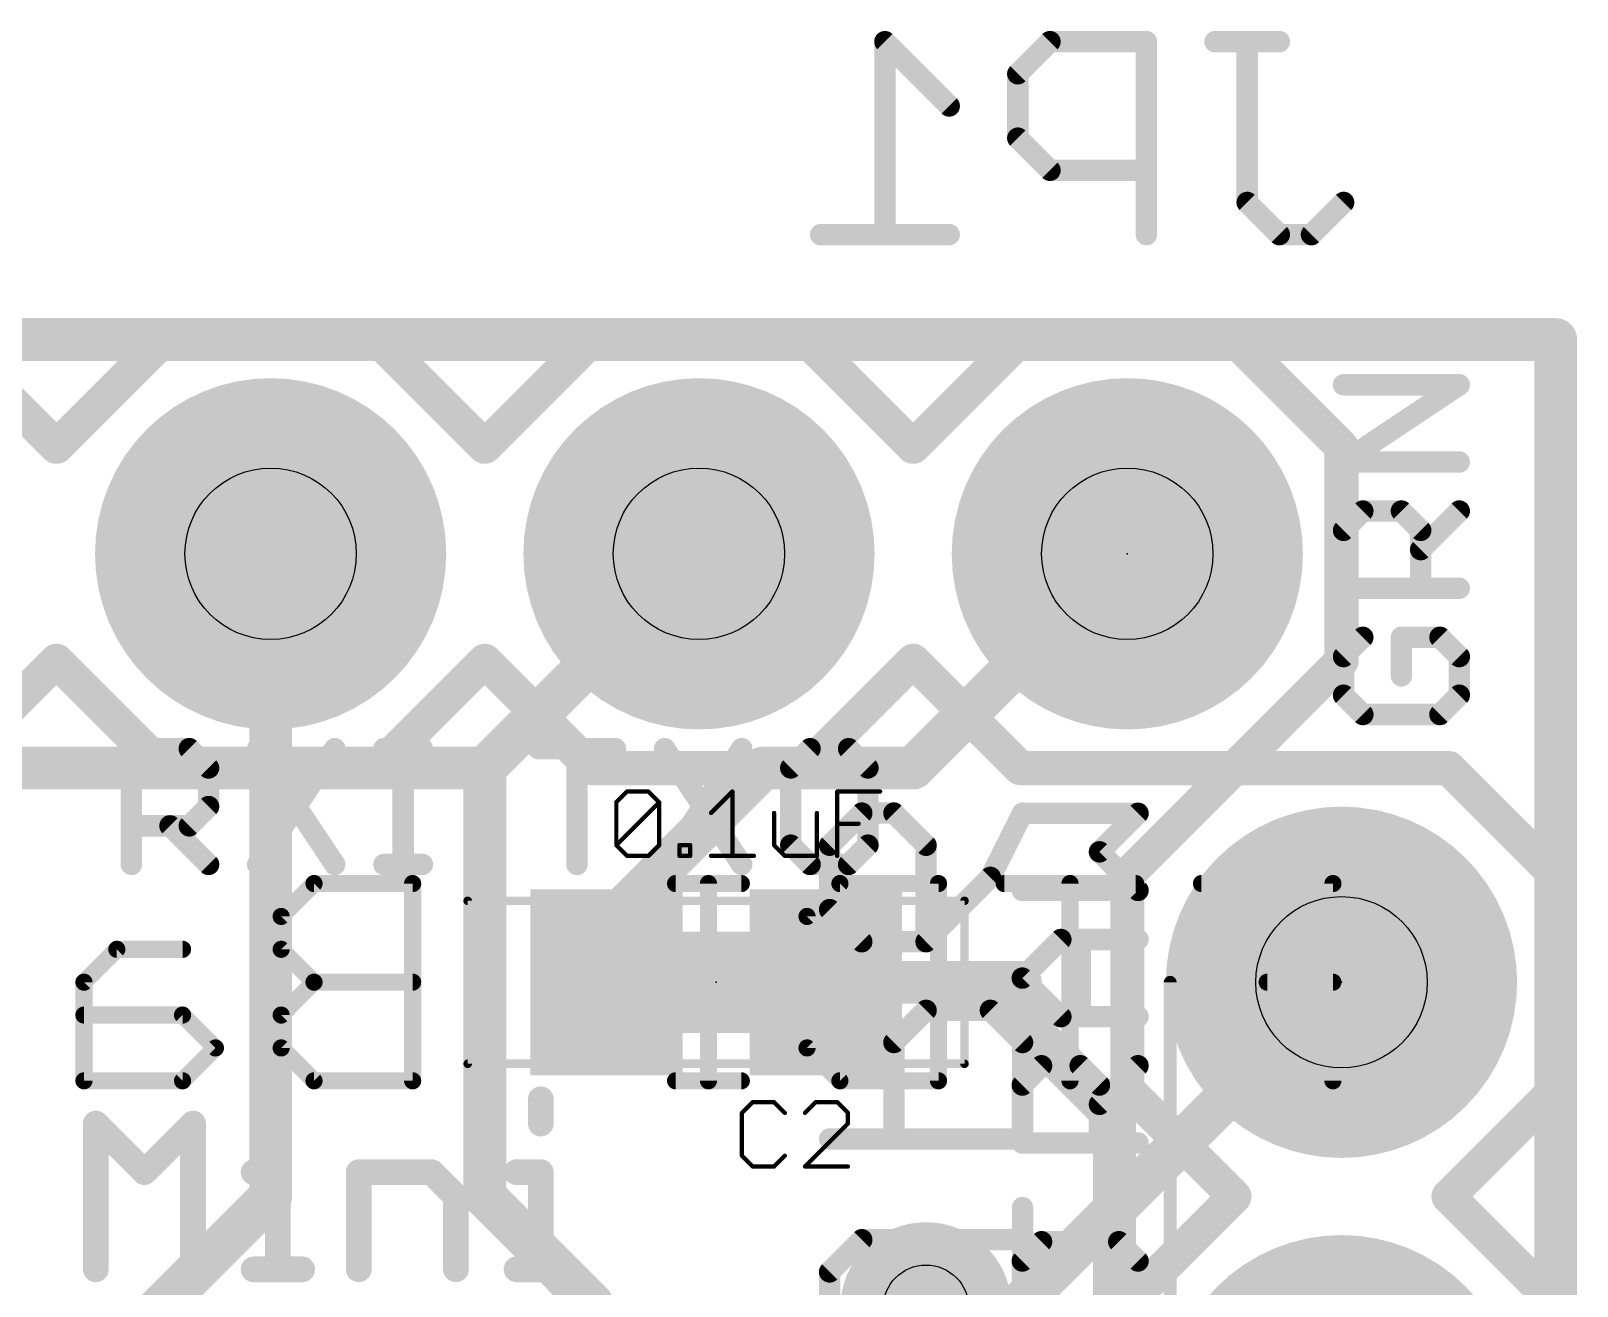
# Model space of a CAD drawing. Extents: x -32 to 75, y -15 to 35.
# Drawn here: x 8.74 to 17.91, y 27.41 to 34.85 of the extents above; entities that cross this region are included whole.
import ezdxf

# ---------------------------------------------------------------- set-up
doc = ezdxf.new("R2010")
doc.units = 0
for name, color, linetype in [('1', 12, 'CONTINUOUS'), ('16', 132, 'CONTINUOUS'), ('17', 110, 'CONTINUOUS'), ('18', 110, 'CONTINUOUS'), ('20', 53, 'CONTINUOUS'), ('21', 41, 'CONTINUOUS'), ('22', 40, 'CONTINUOUS'), ('23', 53, 'CONTINUOUS'), ('24', 53, 'CONTINUOUS'), ('25', 253, 'CONTINUOUS'), ('26', 253, 'CONTINUOUS'), ('27', 253, 'CONTINUOUS'), ('28', 253, 'CONTINUOUS'), ('29', 253, 'CONTINUOUS'), ('30', 253, 'CONTINUOUS'), ('31', 253, 'CONTINUOUS'), ('35', 253, 'CONTINUOUS'), ('39', 12, 'CONTINUOUS'), ('44', 253, 'CONTINUOUS'), ('51', 53, 'CONTINUOUS'), ('52', 253, 'CONTINUOUS')]:
    doc.layers.add(name, color=color, linetype=linetype)

# ---------------------------------------------------------------- blocks, each defined once
blk = doc.blocks.new('RECT')
blk.add_solid([(-0.5, -0.5), (0.5, -0.5), (-0.5, 0.5), (0.5, 0.5)])
blk = doc.blocks.new('ROUNDP')
at = {"const_width": 0.5}
blk.add_lwpolyline([(0, -0.25, 1), (0, 0.25, 1), (0, -0.25)], format="xyb", dxfattribs=at)
blk = doc.blocks.new('ROUNDV')
at = {"const_width": 0.5}
blk.add_lwpolyline([(0, -0.25, 1), (0, 0.25, 1), (0, -0.25)], format="xyb", dxfattribs=at)

msp = doc.modelspace()

# ---------------------------------------------------------------- linework, layer by layer
at = {"layer": '1', "const_width": 0.254}
for points in [[(0, 33.02), (17.78, 33.02)], [(17.78, 33.02), (17.78, 0)], [(11.43, 30.48), (12.7, 31.75)], [(13.97, 30.48), (15.24, 31.75)], [(11.43, 30.48), (2.54, 30.48)], [(11.43, 27.94), (11.43, 30.48)], [(12.1516, 29.5506), (13.081, 30.48)], [(13.081, 30.48), (13.97, 30.48)], [(12.1516, 29.21), (12.1516, 29.5506)], [(14.3764, 29.21), (13.4516, 29.21)], [(14.3764, 29.21), (14.605, 29.21)], [(15.1638, 28.4226), (14.3764, 29.21)], [(15.1638, 26.1874), (15.1638, 28.4226)], [(12.065, 27.305), (11.43, 27.94)], [(12.065, 24.6888), (12.065, 27.305)]]:
    msp.add_lwpolyline(points, dxfattribs=at)
at = {"layer": '1', "const_width": 0.127}
for points in [[(17.8435, 33.02, 1), (17.7165, 33.02)], [(17.78, 32.9565, 1), (17.78, 33.0835)], [(12.7449, 31.7051, 1), (12.6551, 31.7949)], [(15.2849, 31.7051, 1), (15.1951, 31.7949)], [(11.4935, 30.48, 1), (11.3665, 30.48)], [(11.3851, 30.5249, 1), (11.4749, 30.4351)], [(11.43, 30.4165, 1), (11.43, 30.5435)], [(13.081, 30.5435, 1), (13.081, 30.4165)], [(13.1259, 30.4351, 1), (13.0361, 30.5249)], [(13.9251, 30.5249, 1), (14.0149, 30.4351)], [(13.97, 30.4165, 1), (13.97, 30.5435)], [(12.2151, 29.5506, 1), (12.0881, 29.5506)], [(12.1067, 29.5955, 1), (12.1965, 29.5057)], [(12.0881, 29.21, 1), (12.2151, 29.21)], [(13.4516, 29.2735, 1), (13.4516, 29.1465)], [(14.3764, 29.2735, 1), (14.3764, 29.1465)], [(14.4213, 29.2549, 1), (14.3315, 29.1651)], [(14.3764, 29.1465, 1), (14.3764, 29.2735)], [(14.605, 29.1465, 1), (14.605, 29.2735)], [(15.2273, 28.4226, 1), (15.1003, 28.4226)], [(15.1189, 28.3777, 1), (15.2087, 28.4675)], [(11.4749, 27.9849, 1), (11.3851, 27.8951)], [(11.3665, 27.94, 1), (11.4935, 27.94)], [(12.1285, 27.305, 1), (12.0015, 27.305)], [(12.0201, 27.2601, 1), (12.1099, 27.3499)]]:
    msp.add_lwpolyline(points, format="xyb", dxfattribs=at)
at = {"layer": '16', "const_width": 0.254}
for points in [[(0, 33.02), (17.78, 33.02)], [(17.78, 33.02), (17.78, 0)], [(10.16, 27.94), (10.16, 31.75)], [(14.5796, 27.2796), (16.51, 29.21)], [(8.89, 26.67), (10.16, 27.94)]]:
    msp.add_lwpolyline(points, dxfattribs=at)
at = {"layer": '16', "const_width": 0.127}
for points in [[(17.8435, 33.02, 1), (17.7165, 33.02)], [(17.78, 32.9565, 1), (17.78, 33.0835)], [(10.2235, 31.75, 1), (10.0965, 31.75)], [(16.5549, 29.1651, 1), (16.4651, 29.2549)], [(10.2049, 27.8951, 1), (10.1151, 27.9849)], [(10.0965, 27.94, 1), (10.2235, 27.94)]]:
    msp.add_lwpolyline(points, format="xyb", dxfattribs=at)
at = {"layer": '20', "const_width": 0.2032}
for points in [[(17.78, 33.02), (0, 33.02)], [(17.78, 0), (17.78, 33.02)]]:
    msp.add_lwpolyline(points, dxfattribs=at)
at = {"layer": '20', "const_width": 0.1016}
for points in [[(17.8308, 33.02, 1), (17.7292, 33.02)], [(17.78, 32.9692, 1), (17.78, 33.0708)]]:
    msp.add_lwpolyline(points, format="xyb", dxfattribs=at)
at = {"layer": '21'}
for points, const_width in [([(16.5221, 32.7837, 1), (16.5221, 32.7202)], 0.0635), ([(17.2261, 32.7255, 1), (17.1909, 32.7783)], 0.0635), ([(17.2085, 32.7202, 1), (17.2085, 32.7837)], 0.0635), ([(16.5221, 32.3261, 1), (16.5221, 32.2626)], 0.0635), ([(16.5045, 32.3207, 1), (16.5397, 32.2679)], 0.0635), ([(17.2085, 32.2626, 1), (17.2085, 32.3261)], 0.0635), ([(16.6365, 32.0353, 1), (16.6365, 31.9718)], 0.0635), ([(16.659, 31.9811, 1), (16.6141, 32.026)], 0.0635), ([(16.8878, 32.026, 1), (16.8429, 31.9811)], 0.0635), ([(16.8653, 31.9718, 1), (16.8653, 32.0353)], 0.0635), ([(17.231, 31.9811, 1), (17.186, 32.026)], 0.0635), ([(16.5539, 31.8891, 1), (16.4904, 31.8891)], 0.0635), ([(16.4997, 31.9116, 1), (16.5446, 31.8667)], 0.0635), ([(17.0115, 31.8891, 1), (16.948, 31.8891)], 0.0635), ([(16.9573, 31.8667, 1), (17.0022, 31.9116)], 0.0635), ([(16.9573, 31.7972, 1), (17.0022, 31.7523)], 0.0635), ([(16.5221, 31.5777, 1), (16.5221, 31.5142)], 0.0635), ([(16.4904, 31.5459, 1), (16.5539, 31.5459)], 0.0635), ([(16.948, 31.5459, 1), (17.0115, 31.5459)], 0.0635), ([(17.2085, 31.5142, 1), (17.2085, 31.5777)], 0.0635), ([(16.659, 31.2326, 1), (16.6141, 31.2775)], 0.0635), ([(16.8653, 31.2868, 1), (16.8653, 31.2233)], 0.0635), ([(16.8971, 31.2551, 1), (16.8336, 31.2551)], 0.0635), ([(17.1166, 31.2775, 1), (17.0717, 31.2326)], 0.0635), ([(17.0941, 31.2233, 1), (17.0941, 31.2868)], 0.0635), ([(16.5539, 31.1407, 1), (16.4904, 31.1407)], 0.0635), ([(16.4997, 31.1631, 1), (16.5446, 31.1182)], 0.0635), ([(17.2402, 31.1407, 1), (17.1768, 31.1407)], 0.0635), ([(17.186, 31.1182, 1), (17.231, 31.1631)], 0.0635), ([(16.8336, 31.0263, 1), (16.8971, 31.0263)], 0.0635), ([(16.5446, 30.9343, 1), (16.4997, 30.8894)], 0.0635), ([(16.4904, 30.9119, 1), (16.5539, 30.9119)], 0.0635), ([(17.1768, 30.9119, 1), (17.2402, 30.9119)], 0.0635), ([(17.231, 30.8894, 1), (17.186, 30.9343)], 0.0635), ([(16.6365, 30.8293, 1), (16.6365, 30.7658)], 0.0635), ([(16.6141, 30.775, 1), (16.659, 30.82)], 0.0635), ([(17.0717, 30.82, 1), (17.1166, 30.775)], 0.0635), ([(17.0941, 30.7658, 1), (17.0941, 30.8293)], 0.0635), ([(9.3663, 30.5949, 1), (9.3027, 30.5949)], 0.0635), ([(9.3345, 30.6266, 1), (9.3345, 30.5631)], 0.0635), ([(9.7001, 30.6173, 1), (9.6552, 30.5724)], 0.0635), ([(9.6777, 30.5631, 1), (9.6777, 30.6266)], 0.0635), ([(10.1093, 30.6125, 1), (10.0565, 30.5773)], 0.0635), ([(10.5669, 30.5773, 1), (10.5141, 30.6125)], 0.0635), ([(10.8313, 30.6266, 1), (10.8313, 30.5631)], 0.0635), ([(10.9775, 30.5949, 1), (10.914, 30.5949)], 0.0635), ([(11.0601, 30.5631, 1), (11.0601, 30.6266)], 0.0635), ([(11.7475, 30.6266, 1), (11.7475, 30.5631)], 0.0635), ([(12.008, 30.5949, 1), (11.9445, 30.5949)], 0.0635), ([(12.2051, 30.5631, 1), (12.2051, 30.6266)], 0.0635), ([(12.5223, 30.6125, 1), (12.4695, 30.5773)], 0.0635), ([(12.9799, 30.5773, 1), (12.9271, 30.6125)], 0.0635), ([(13.3587, 30.6266, 1), (13.3587, 30.5631)], 0.0635), ([(13.3812, 30.5724, 1), (13.3363, 30.6173)], 0.0635), ([(13.61, 30.6173, 1), (13.5651, 30.5724)], 0.0635), ([(13.5875, 30.5631, 1), (13.5875, 30.6266)], 0.0635), ([(9.8238, 30.4805, 1), (9.7603, 30.4805)], 0.0635), ([(9.7696, 30.458, 1), (9.8145, 30.5029)], 0.0635), ([(13.2761, 30.4805, 1), (13.2126, 30.4805)], 0.0635), ([(13.2219, 30.5029, 1), (13.2668, 30.458)], 0.0635), ([(13.7337, 30.4805, 1), (13.6702, 30.4805)], 0.0635), ([(13.6795, 30.458, 1), (13.7244, 30.5029)], 0.0635), ([(9.7603, 30.2517, 1), (9.8238, 30.2517)], 0.0635), ([(9.8145, 30.2292, 1), (9.7696, 30.2741)], 0.0635), ([(14.6171, 30.2437, 1), (14.6171, 30.1802)], 0.0635), ([(15.326, 30.1895, 1), (15.281, 30.2344)], 0.0635), ([(15.3035, 30.1802, 1), (15.3035, 30.2437)], 0.0635), ([(9.3345, 30.169, 1), (9.3345, 30.1055)], 0.0635), ([(9.5857, 30.1597, 1), (9.5408, 30.1148)], 0.0635), ([(9.6552, 30.1597, 1), (9.7001, 30.1148)], 0.0635), ([(9.6777, 30.1055, 1), (9.6777, 30.169)], 0.0635), ([(13.2668, 30.0453, 1), (13.2219, 30.0004)], 0.0635), ([(13.7244, 30.0004, 1), (13.6795, 30.0453)], 0.0635), ([(13.2126, 30.0229, 1), (13.2761, 30.0229)], 0.0635), ([(13.6702, 30.0229, 1), (13.7337, 30.0229)], 0.0635), ([(15.0972, 30.0056, 1), (15.0523, 29.9607)], 0.0635), ([(15.0523, 30.0056, 1), (15.0972, 29.9607)], 0.0635), ([(9.3027, 29.9085, 1), (9.3663, 29.9085)], 0.0635), ([(9.7696, 29.886, 1), (9.8145, 29.931)], 0.0635), ([(10.0565, 29.9261, 1), (10.1093, 29.8909)], 0.0635), ([(10.5141, 29.8909, 1), (10.5669, 29.9261)], 0.0635), ([(10.8313, 29.9402, 1), (10.8313, 29.8768)], 0.0635), ([(10.914, 29.9085, 1), (10.9775, 29.9085)], 0.0635), ([(11.0601, 29.8768, 1), (11.0601, 29.9402)], 0.0635), ([(11.9445, 29.9085, 1), (12.008, 29.9085)], 0.0635), ([(12.4695, 29.9261, 1), (12.5223, 29.8909)], 0.0635), ([(12.9271, 29.8909, 1), (12.9799, 29.9261)], 0.0635), ([(13.3587, 29.9402, 1), (13.3587, 29.8768)], 0.0635), ([(13.3363, 29.886, 1), (13.3812, 29.931)], 0.0635), ([(13.5651, 29.931, 1), (13.61, 29.886)], 0.0635), ([(13.5875, 29.8768, 1), (13.5875, 29.9402)], 0.0635), ([(14.6171, 29.7861, 1), (14.6171, 29.7226)], 0.0635), ([(15.281, 29.7319, 1), (15.326, 29.7768)], 0.0635), ([(15.3035, 29.7226, 1), (15.3035, 29.7861)], 0.0635), ([(14.8459, 29.4953, 1), (14.8459, 29.4318)], 0.0635), ([(14.8684, 29.4411, 1), (14.8235, 29.486)], 0.0635), ([(14.9921, 29.4635, 1), (14.9286, 29.4635)], 0.0635), ([(15.3035, 29.4318, 1), (15.3035, 29.4953)], 0.0635), ([(12.9032, 29.2405, 1), (12.7, 29.2405)], 0.2032), ([(12.7, 29.1795, 1), (12.9032, 29.1795)], 0.2032), ([(14.6396, 29.2572, 1), (14.5947, 29.2123)], 0.0635), ([(14.5947, 29.2572, 1), (14.6396, 29.2123)], 0.0635), ([(14.8459, 29.0377, 1), (14.8459, 28.9742)], 0.0635), ([(15.3035, 28.9742, 1), (15.3035, 29.0377)], 0.0635), ([(14.8235, 28.9835, 1), (14.8684, 29.0284)], 0.0635), ([(14.9286, 29.0059, 1), (14.9921, 29.0059)], 0.0635), ([(14.7315, 28.7468, 1), (14.7315, 28.6833)], 0.0635), ([(14.754, 28.6926, 1), (14.7091, 28.7375)], 0.0635), ([(14.9828, 28.7375, 1), (14.9379, 28.6926)], 0.0635), ([(14.9603, 28.6833, 1), (14.9603, 28.7468)], 0.0635), ([(15.326, 28.6926, 1), (15.281, 28.7375)], 0.0635), ([(14.6489, 28.6007, 1), (14.5854, 28.6007)], 0.0635), ([(14.5947, 28.6231, 1), (14.6396, 28.5782)], 0.0635), ([(15.1065, 28.6007, 1), (15.043, 28.6007)], 0.0635), ([(15.0523, 28.5782, 1), (15.0972, 28.6231)], 0.0635), ([(10.241, 28.5166, 1), (10.1648, 28.5166)], 0.0762), ([(11.8002, 28.5166, 1), (11.724, 28.5166)], 0.0762), ([(15.0523, 28.5087, 1), (15.0972, 28.4638)], 0.0635), ([(9.1503, 28.3995, 1), (9.0964, 28.3456)], 0.0762), ([(9.1615, 28.3725, 1), (9.0853, 28.3725)], 0.0762), ([(9.7377, 28.3725, 1), (9.6615, 28.3725)], 0.0762), ([(9.7265, 28.3456, 1), (9.6726, 28.3995)], 0.0762), ([(10.1648, 28.3725, 1), (10.241, 28.3725)], 0.0762), ([(11.724, 28.3725, 1), (11.8002, 28.3725)], 0.0762), ([(14.6171, 28.2892, 1), (14.6171, 28.2258)], 0.0635), ([(14.5854, 28.2575, 1), (14.6489, 28.2575)], 0.0635), ([(15.043, 28.2575, 1), (15.1065, 28.2575)], 0.0635), ([(15.3035, 28.2258, 1), (15.3035, 28.2892)], 0.0635), ([(9.3845, 28.1114, 1), (9.4384, 28.0575)], 0.0762), ([(9.3845, 28.0575, 1), (9.4384, 28.1114)], 0.0762), ([(10.0589, 28.1225, 1), (10.0589, 28.0463)], 0.0762), ([(10.241, 28.0844, 1), (10.1648, 28.0844)], 0.0762), ([(10.2029, 28.0463, 1), (10.2029, 28.1225)], 0.0762), ([(10.7207, 28.0844, 1), (10.6445, 28.0844)], 0.0762), ([(10.6826, 28.1225, 1), (10.6826, 28.0463)], 0.0762), ([(11.1417, 28.1114, 1), (11.0878, 28.0575)], 0.0762), ([(11.1147, 28.0463, 1), (11.1147, 28.1225)], 0.0762), ([(11.6181, 28.1225, 1), (11.6181, 28.0463)], 0.0762), ([(11.8002, 28.0844, 1), (11.724, 28.0844)], 0.0762), ([(11.7621, 28.0463, 1), (11.7621, 28.1225)], 0.0762), ([(11.2969, 27.9404, 1), (11.2207, 27.9404)], 0.0762), ([(11.2318, 27.9134, 1), (11.2857, 27.9673)], 0.0762), ([(14.7315, 27.7037, 1), (14.7315, 27.6402)], 0.0635), ([(14.754, 27.6495, 1), (14.7091, 27.6944)], 0.0635), ([(15.2116, 27.6944, 1), (15.1667, 27.6495)], 0.0635), ([(15.1891, 27.6402, 1), (15.1891, 27.7037)], 0.0635), ([(14.6489, 27.5575, 1), (14.5854, 27.5575)], 0.0635), ([(14.5947, 27.58, 1), (14.6396, 27.5351)], 0.0635), ([(15.3353, 27.5575, 1), (15.2718, 27.5575)], 0.0635), ([(15.281, 27.5351, 1), (15.326, 27.58)], 0.0635), ([(9.0853, 27.5082, 1), (9.1615, 27.5082)], 0.0762), ([(9.6615, 27.5082, 1), (9.7377, 27.5082)], 0.0762), ([(10.0589, 27.5463, 1), (10.0589, 27.4701)], 0.0762), ([(10.1648, 27.5082, 1), (10.241, 27.5082)], 0.0762), ([(10.347, 27.4701, 1), (10.347, 27.5463)], 0.0762), ([(10.6445, 27.5082, 1), (10.7207, 27.5082)], 0.0762), ([(11.2207, 27.5082, 1), (11.2969, 27.5082)], 0.0762), ([(11.6181, 27.5463, 1), (11.6181, 27.4701)], 0.0762), ([(11.724, 27.5082, 1), (11.8002, 27.5082)], 0.0762), ([(11.9062, 27.4701, 1), (11.9062, 27.5463)], 0.0762)]:
    msp.add_lwpolyline(points, format="xyb", dxfattribs=dict(at, const_width=const_width))
for points, const_width in [([(16.5221, 32.2943), (17.2085, 32.7519)], 0.127), ([(17.2085, 32.7519), (16.5221, 32.7519)], 0.127), ([(17.2085, 32.2943), (16.5221, 32.2943)], 0.127), ([(16.5221, 31.8891), (16.6365, 32.0035)], 0.127), ([(16.6365, 32.0035), (16.8653, 32.0035)], 0.127), ([(16.8653, 32.0035), (16.9797, 31.8891)], 0.127), ([(16.9797, 31.7747), (17.2085, 32.0035)], 0.127), ([(16.5221, 31.5459), (16.5221, 31.8891)], 0.127), ([(16.9797, 31.8891), (16.9797, 31.5459)], 0.127), ([(17.2085, 31.5459), (16.5221, 31.5459)], 0.127), ([(16.6365, 31.2551), (16.5221, 31.1407)], 0.127), ([(17.0941, 31.2551), (16.8653, 31.2551)], 0.127), ([(16.8653, 31.2551), (16.8653, 31.0263)], 0.127), ([(17.2085, 31.1407), (17.0941, 31.2551)], 0.127), ([(16.5221, 31.1407), (16.5221, 30.9119)], 0.127), ([(17.2085, 30.9119), (17.2085, 31.1407)], 0.127), ([(16.5221, 30.9119), (16.6365, 30.7975)], 0.127), ([(17.0941, 30.7975), (17.2085, 30.9119)], 0.127), ([(16.6365, 30.7975), (17.0941, 30.7975)], 0.127), ([(9.3345, 29.9085), (9.3345, 30.5949)], 0.127), ([(9.3345, 30.5949), (9.6777, 30.5949)], 0.127), ([(9.6777, 30.5949), (9.7921, 30.4805)], 0.127), ([(10.0829, 30.5949), (10.5405, 29.9085)], 0.127), ([(10.5405, 30.5949), (10.0829, 29.9085)], 0.127), ([(10.8313, 30.5949), (11.0601, 30.5949)], 0.127), ([(10.9457, 29.9085), (10.9457, 30.5949)], 0.127), ([(11.7475, 30.5949), (12.2051, 30.5949)], 0.127), ([(11.9763, 29.9085), (11.9763, 30.5949)], 0.127), ([(12.4959, 30.5949), (12.9535, 29.9085)], 0.127), ([(12.9535, 30.5949), (12.4959, 29.9085)], 0.127), ([(13.3587, 30.5949), (13.2443, 30.4805)], 0.127), ([(13.5875, 30.5949), (13.3587, 30.5949)], 0.127), ([(13.7019, 30.4805), (13.5875, 30.5949)], 0.127), ([(9.7921, 30.4805), (9.7921, 30.2517)], 0.127), ([(13.2443, 30.4805), (13.2443, 30.0229)], 0.127), ([(13.7019, 30.0229), (13.7019, 30.4805)], 0.127), ([(9.7921, 30.2517), (9.6777, 30.1373)], 0.127), ([(15.3035, 30.2119), (14.6171, 30.2119)], 0.127), ([(15.0747, 29.9831), (15.3035, 30.2119)], 0.127), ([(9.6777, 30.1373), (9.3345, 30.1373)], 0.127), ([(9.5633, 30.1373), (9.7921, 29.9085)], 0.127), ([(13.2443, 30.0229), (13.3587, 29.9085)], 0.127), ([(13.5875, 29.9085), (13.7019, 30.0229)], 0.127), ([(15.3035, 29.7543), (15.0747, 29.9831)], 0.127), ([(10.8313, 29.9085), (11.0601, 29.9085)], 0.127), ([(13.3587, 29.9085), (13.5875, 29.9085)], 0.127), ([(14.6171, 29.7543), (15.3035, 29.7543)], 0.127), ([(14.6171, 29.2347), (14.8459, 29.4635)], 0.127), ([(14.8459, 29.4635), (15.3035, 29.4635)], 0.127), ([(14.9603, 29.0059), (14.9603, 29.4635)], 0.127), ([(12.8016, 29.1795), (12.8016, 29.2405)], 0.4064), ([(14.8459, 29.0059), (14.6171, 29.2347)], 0.127), ([(15.3035, 29.0059), (14.8459, 29.0059)], 0.127), ([(14.6171, 28.6007), (14.7315, 28.7151)], 0.127), ([(14.7315, 28.7151), (14.9603, 28.7151)], 0.127), ([(14.9603, 28.7151), (15.0747, 28.6007)], 0.127), ([(15.0747, 28.4863), (15.3035, 28.7151)], 0.127), ([(14.6171, 28.2575), (14.6171, 28.6007)], 0.127), ([(15.0747, 28.6007), (15.0747, 28.2575)], 0.127), ([(10.2029, 28.5166), (10.2029, 28.3725)], 0.1524), ([(11.7621, 28.5166), (11.7621, 28.3725)], 0.1524), ([(9.1234, 27.5082), (9.1234, 28.3725)], 0.1524), ([(9.1234, 28.3725), (9.4115, 28.0844)], 0.1524), ([(9.4115, 28.0844), (9.6996, 28.3725)], 0.1524), ([(9.6996, 28.3725), (9.6996, 27.5082)], 0.1524), ([(15.3035, 28.2575), (14.6171, 28.2575)], 0.127), ([(10.0589, 28.0844), (10.2029, 28.0844)], 0.1524), ([(10.2029, 28.0844), (10.2029, 27.5082)], 0.1524), ([(10.6826, 27.5082), (10.6826, 28.0844)], 0.1524), ([(10.6826, 28.0844), (11.1147, 28.0844)], 0.1524), ([(11.1147, 28.0844), (11.2588, 27.9404)], 0.1524), ([(11.6181, 28.0844), (11.7621, 28.0844)], 0.1524), ([(11.7621, 28.0844), (11.7621, 27.5082)], 0.1524), ([(11.2588, 27.9404), (11.2588, 27.5082)], 0.1524), ([(14.7315, 27.6719), (14.6171, 27.5575)], 0.127), ([(15.1891, 27.6719), (14.7315, 27.6719)], 0.127), ([(15.3035, 27.5575), (15.1891, 27.6719)], 0.127), ([(14.6171, 27.5575), (14.6171, 27.2143)], 0.127), ([(15.3035, 27.2143), (15.3035, 27.5575)], 0.127), ([(10.0589, 27.5082), (10.347, 27.5082)], 0.1524), ([(11.6181, 27.5082), (11.9062, 27.5082)], 0.1524)]:
    msp.add_lwpolyline(points, dxfattribs=dict(at, const_width=const_width))
at = {"layer": '22', "const_width": 0.2032}
for points in [[(8.255, 33.02), (8.89, 32.385)], [(9.525, 33.02), (8.89, 32.385)], [(10.795, 33.02), (9.525, 33.02)], [(11.43, 32.385), (10.795, 33.02)], [(12.065, 33.02), (11.43, 32.385)], [(13.335, 33.02), (12.065, 33.02)], [(13.97, 32.385), (13.335, 33.02)], [(14.605, 33.02), (13.97, 32.385)], [(15.875, 33.02), (14.605, 33.02)], [(15.875, 33.02), (16.51, 32.385)], [(16.51, 32.385), (16.51, 31.115)], [(8.89, 31.115), (8.255, 30.48)], [(8.89, 31.115), (9.525, 30.48)], [(10.795, 30.48), (11.43, 31.115)], [(11.43, 31.115), (12.065, 30.48)], [(13.335, 30.48), (13.97, 31.115)], [(13.97, 31.115), (14.605, 30.48)], [(16.51, 31.115), (15.875, 30.48)], [(9.525, 30.48), (10.795, 30.48)], [(12.065, 30.48), (13.335, 30.48)], [(14.605, 30.48), (15.875, 30.48)], [(15.24, 29.845), (15.875, 30.48)], [(15.875, 30.48), (17.145, 30.48)], [(17.145, 30.48), (17.78, 29.845)], [(15.24, 29.845), (15.24, 28.575)], [(17.78, 28.575), (17.78, 29.845)], [(15.24, 28.575), (15.875, 27.94)], [(17.145, 27.94), (17.78, 28.575)], [(15.875, 27.94), (15.24, 27.305)], [(17.78, 27.305), (17.145, 27.94)]]:
    msp.add_lwpolyline(points, dxfattribs=at)
at = {"layer": '22', "const_width": 0.1016}
for points in [[(9.525, 33.0708, 1), (9.525, 32.9692)], [(9.5609, 32.9841, 1), (9.4891, 33.0559)], [(10.8309, 33.0559, 1), (10.7591, 32.9841)], [(10.795, 32.9692, 1), (10.795, 33.0708)], [(12.065, 33.0708, 1), (12.065, 32.9692)], [(12.1009, 32.9841, 1), (12.0291, 33.0559)], [(13.3709, 33.0559, 1), (13.2991, 32.9841)], [(13.335, 32.9692, 1), (13.335, 33.0708)], [(14.605, 33.0708, 1), (14.605, 32.9692)], [(14.6409, 32.9841, 1), (14.5691, 33.0559)], [(15.9109, 33.0559, 1), (15.8391, 32.9841)], [(15.875, 32.9692, 1), (15.875, 33.0708)], [(8.8541, 32.4209, 1), (8.9259, 32.3491)], [(8.8541, 32.3491, 1), (8.9259, 32.4209)], [(11.3941, 32.4209, 1), (11.4659, 32.3491)], [(11.3941, 32.3491, 1), (11.4659, 32.4209)], [(13.9341, 32.4209, 1), (14.0059, 32.3491)], [(13.9341, 32.3491, 1), (14.0059, 32.4209)], [(16.5608, 32.385, 1), (16.4592, 32.385)], [(16.4741, 32.3491, 1), (16.5459, 32.4209)], [(8.9259, 31.1509, 1), (8.8541, 31.0791)], [(8.9259, 31.0791, 1), (8.8541, 31.1509)], [(11.4659, 31.1509, 1), (11.3941, 31.0791)], [(11.4659, 31.0791, 1), (11.3941, 31.1509)], [(14.0059, 31.1509, 1), (13.9341, 31.0791)], [(14.0059, 31.0791, 1), (13.9341, 31.1509)], [(16.5459, 31.0791, 1), (16.4741, 31.1509)], [(16.4592, 31.115, 1), (16.5608, 31.115)], [(9.525, 30.5308, 1), (9.525, 30.4292)], [(9.4891, 30.4441, 1), (9.5609, 30.5159)], [(10.7591, 30.5159, 1), (10.8309, 30.4441)], [(10.795, 30.4292, 1), (10.795, 30.5308)], [(12.065, 30.5308, 1), (12.065, 30.4292)], [(12.0291, 30.4441, 1), (12.1009, 30.5159)], [(13.2991, 30.5159, 1), (13.3709, 30.4441)], [(13.335, 30.4292, 1), (13.335, 30.5308)], [(14.605, 30.5308, 1), (14.605, 30.4292)], [(14.5691, 30.4441, 1), (14.6409, 30.5159)], [(15.875, 30.5308, 1), (15.875, 30.4292)], [(15.8391, 30.5159, 1), (15.9109, 30.4441)], [(15.9109, 30.4441, 1), (15.8391, 30.5159)], [(15.875, 30.4292, 1), (15.875, 30.5308)], [(17.1809, 30.5159, 1), (17.1091, 30.4441)], [(17.145, 30.4292, 1), (17.145, 30.5308)], [(15.2908, 29.845, 1), (15.1892, 29.845)], [(15.2041, 29.8809, 1), (15.2759, 29.8091)], [(17.8308, 29.845, 1), (17.7292, 29.845)], [(17.7441, 29.8091, 1), (17.8159, 29.8809)], [(15.2759, 28.6109, 1), (15.2041, 28.5391)], [(15.1892, 28.575, 1), (15.2908, 28.575)], [(17.7292, 28.575, 1), (17.8308, 28.575)], [(17.8159, 28.5391, 1), (17.7441, 28.6109)], [(15.9109, 27.9041, 1), (15.8391, 27.9759)], [(15.8391, 27.9041, 1), (15.9109, 27.9759)], [(17.1809, 27.9759, 1), (17.1091, 27.9041)], [(17.1091, 27.9759, 1), (17.1809, 27.9041)]]:
    msp.add_lwpolyline(points, format="xyb", dxfattribs=at)
at = {"layer": '23'}
msp.add_point((12.8016, 29.21), dxfattribs=at)
at = {"layer": '24'}
for p in [(15.24, 31.75), (16.51, 29.21)]:
    msp.add_point(p, dxfattribs=at)
at = {"layer": '25', "const_width": 0.0127}
for points in [[(12.9612, 28.4356, 1), (12.9485, 28.4356)], [(12.9504, 28.4401, 1), (12.9594, 28.4311)], [(13.0184, 28.5055, 1), (13.0184, 28.4928)], [(13.0229, 28.4946, 1), (13.0139, 28.5036)], [(13.15, 28.5036, 1), (13.1411, 28.4946)], [(13.1455, 28.4928, 1), (13.1455, 28.5055)], [(13.2046, 28.4311, 1), (13.2136, 28.4401)], [(13.3246, 28.4401, 1), (13.3336, 28.4311)], [(13.3926, 28.5055, 1), (13.3926, 28.4928)], [(13.3971, 28.4946, 1), (13.3882, 28.5036)], [(13.5242, 28.5036, 1), (13.5153, 28.4946)], [(13.5198, 28.4928, 1), (13.5198, 28.5055)], [(13.5897, 28.4356, 1), (13.577, 28.4356)], [(13.5788, 28.4311, 1), (13.5878, 28.4401)], [(13.577, 28.372, 1), (13.5897, 28.372)], [(13.5878, 28.3675, 1), (13.5788, 28.3765)], [(12.9485, 28.1814, 1), (12.9612, 28.1814)], [(12.9594, 28.1858, 1), (12.9504, 28.1769)], [(13.2136, 28.1769, 1), (13.2046, 28.1858)], [(13.0184, 28.1242, 1), (13.0184, 28.1115)], [(13.0139, 28.1133, 1), (13.0229, 28.1223)], [(13.1411, 28.1223, 1), (13.15, 28.1133)], [(13.1455, 28.1115, 1), (13.1455, 28.1242)], [(13.3291, 28.1242, 1), (13.3291, 28.1115)], [(13.3246, 28.1223, 1), (13.3336, 28.1133)], [(13.5833, 28.1115, 1), (13.5833, 28.1242)]]:
    msp.add_lwpolyline(points, format="xyb", dxfattribs=at)
at = {"layer": '25', "const_width": 0.0254}
for points in [[(13.0184, 28.4991), (12.9549, 28.4356)], [(12.9549, 28.4356), (12.9549, 28.1814)], [(13.1455, 28.4991), (13.0184, 28.4991)], [(13.2091, 28.4356), (13.1455, 28.4991)], [(13.3926, 28.4991), (13.3291, 28.4356)], [(13.5198, 28.4991), (13.3926, 28.4991)], [(13.5833, 28.4356), (13.5198, 28.4991)], [(13.5833, 28.372), (13.5833, 28.4356)], [(13.3291, 28.1178), (13.5833, 28.372)], [(12.9549, 28.1814), (13.0184, 28.1178)], [(13.1455, 28.1178), (13.2091, 28.1814)], [(13.0184, 28.1178), (13.1455, 28.1178)], [(13.5833, 28.1178), (13.3291, 28.1178)]]:
    msp.add_lwpolyline(points, dxfattribs=at)
at = {"layer": '26', "const_width": 0.0635}
for points in [[(13.8343, 34.7863, 1), (13.7708, 34.7863)], [(13.825, 34.8087, 1), (13.7801, 34.7638)], [(14.7813, 34.818, 1), (14.7813, 34.7545)], [(14.8038, 34.7638, 1), (14.7589, 34.8087)], [(15.3851, 34.7863, 1), (15.3216, 34.7863)], [(15.3533, 34.7545, 1), (15.3533, 34.818)], [(15.7601, 34.818, 1), (15.7601, 34.7545)], [(15.9825, 34.7863, 1), (15.919, 34.7863)], [(16.1414, 34.7545, 1), (16.1414, 34.818)], [(14.6224, 34.5956, 1), (14.5589, 34.5956)], [(14.5682, 34.6181, 1), (14.6131, 34.5732)], [(14.1615, 34.3825, 1), (14.2064, 34.4274)], [(14.5589, 34.2143, 1), (14.6224, 34.2143)], [(14.6131, 34.2367, 1), (14.5682, 34.1918)], [(14.7813, 34.0554, 1), (14.7813, 33.9919)], [(14.7589, 34.0012, 1), (14.8038, 34.0461)], [(15.3533, 33.9919, 1), (15.3533, 34.0554)], [(15.919, 33.833, 1), (15.9825, 33.833)], [(15.9732, 33.8554, 1), (15.9283, 33.8105)], [(16.5452, 33.8105, 1), (16.5002, 33.8554)], [(13.4213, 33.6741, 1), (13.4213, 33.6105)], [(13.7708, 33.6423, 1), (13.8343, 33.6423)], [(14.1839, 33.6105, 1), (14.1839, 33.6741)], [(15.3216, 33.6423, 1), (15.3851, 33.6423)], [(16.1414, 33.6741, 1), (16.1414, 33.6105)], [(16.1189, 33.6198, 1), (16.1638, 33.6648)], [(16.3096, 33.6648, 1), (16.3545, 33.6198)], [(16.332, 33.6105, 1), (16.332, 33.6741)], [(13.6654, 30.2447, 1), (13.6654, 30.1812)], [(13.6878, 30.1905, 1), (13.6429, 30.2354)], [(13.8785, 30.2354, 1), (13.8336, 30.1905)], [(13.856, 30.1812, 1), (13.856, 30.2447)], [(14.6471, 30.1987, 1), (14.5903, 30.2271)], [(13.5065, 30.0223, 1), (13.4429, 30.0223)], [(13.4522, 30.0447, 1), (13.4972, 29.9998)], [(14.0784, 30.0223, 1), (14.0149, 30.0223)], [(14.0242, 29.9998, 1), (14.0691, 30.0447)], [(14.4505, 29.8092, 1), (14.4056, 29.8541)], [(14.3996, 29.8458, 1), (14.4564, 29.8174)], [(13.4429, 29.641, 1), (13.5065, 29.641)], [(13.4972, 29.6634, 1), (13.4522, 29.6185)], [(13.6654, 29.482, 1), (13.6654, 29.4185)], [(13.6429, 29.4278, 1), (13.6878, 29.4727)], [(14.0242, 29.4727, 1), (14.0691, 29.4278)], [(14.0149, 29.4503, 1), (14.0784, 29.4503)], [(14.0467, 29.4185, 1), (14.0467, 29.482)], [(14.0467, 29.0753, 1), (14.0467, 29.0118)], [(14.0691, 29.0211, 1), (14.0242, 29.066)], [(14.4505, 29.066, 1), (14.4056, 29.0211)], [(14.428, 29.0118, 1), (14.428, 29.0753)], [(13.8878, 28.8529, 1), (13.8243, 28.8529)], [(13.8336, 28.8753, 1), (13.8785, 28.8304)], [(14.6504, 28.8529, 1), (14.5869, 28.8529)], [(14.5962, 28.8304, 1), (14.6411, 28.8753)], [(13.4747, 28.3127, 1), (13.4747, 28.2492)], [(14.6187, 28.2492, 1), (14.6187, 28.3127)], [(13.8243, 28.2809, 1), (13.8878, 28.2809)], [(14.5869, 28.2809, 1), (14.6504, 28.2809)], [(14.6504, 27.8742, 1), (14.5869, 27.8742)], [(13.6654, 27.7152, 1), (13.6654, 27.6517)], [(13.6878, 27.661, 1), (13.6429, 27.7059)], [(14.6187, 27.6517, 1), (14.6187, 27.7152)], [(13.5065, 27.4928, 1), (13.4429, 27.4928)], [(13.4522, 27.5153, 1), (13.4972, 27.4704)], [(14.5869, 27.4928, 1), (14.6504, 27.4928)]]:
    msp.add_lwpolyline(points, format="xyb", dxfattribs=at)
at = {"layer": '26', "const_width": 0.127}
for points in [[(14.1839, 34.4049), (13.8026, 34.7863)], [(13.8026, 34.7863), (13.8026, 33.6423)], [(14.7813, 34.7863), (14.5907, 34.5956)], [(15.3533, 34.7863), (14.7813, 34.7863)], [(15.3533, 33.6423), (15.3533, 34.7863)], [(16.1414, 34.7863), (15.7601, 34.7863)], [(15.9507, 33.833), (15.9507, 34.7863)], [(14.5907, 34.5956), (14.5907, 34.2143)], [(14.5907, 34.2143), (14.7813, 34.0236)], [(14.7813, 34.0236), (15.3533, 34.0236)], [(16.1414, 33.6423), (15.9507, 33.833)], [(16.5227, 33.833), (16.332, 33.6423)], [(14.1839, 33.6423), (13.4213, 33.6423)], [(16.332, 33.6423), (16.1414, 33.6423)], [(13.4747, 30.0223), (13.6654, 30.2129)], [(13.6654, 30.2129), (13.856, 30.2129)], [(13.856, 30.2129), (14.0467, 30.0223)], [(14.6187, 30.2129), (14.428, 29.8316)], [(13.4747, 29.641), (13.4747, 30.0223)], [(14.0467, 30.0223), (14.0467, 29.4503)], [(14.428, 29.8316), (14.0467, 29.4503)], [(13.6654, 29.4503), (13.4747, 29.641)], [(14.0467, 29.4503), (13.6654, 29.4503)], [(14.0467, 29.0435), (13.856, 28.8529)], [(14.428, 29.0435), (14.0467, 29.0435)], [(14.6187, 28.8529), (14.428, 29.0435)], [(13.856, 28.8529), (13.856, 28.2809)], [(14.6187, 28.2809), (14.6187, 28.8529)], [(13.4747, 28.2809), (14.6187, 28.2809)], [(14.6187, 27.4928), (14.6187, 27.8742)], [(13.4747, 27.4928), (13.6654, 27.6835)], [(13.6654, 27.6835), (14.6187, 27.6835)], [(13.4747, 27.3022), (13.4747, 27.4928)]]:
    msp.add_lwpolyline(points, dxfattribs=at)
at = {"layer": '27', "const_width": 0.0254}
for points in [[(12.2099, 30.2771), (12.2734, 30.3406)], [(12.2734, 30.3406), (12.4005, 30.3406)], [(12.4005, 30.3406), (12.4641, 30.2771)], [(12.7712, 30.2135), (12.8983, 30.3406)], [(12.8983, 30.3406), (12.8983, 29.9593)], [(13.5196, 29.9593), (13.5196, 30.3406)], [(13.5196, 30.3406), (13.7738, 30.3406)], [(12.2099, 30.0229), (12.2099, 30.2771)], [(12.2099, 30.0229), (12.4641, 30.2771)], [(12.4641, 30.2771), (12.4641, 30.0229)], [(13.1454, 30.2135), (13.1454, 30.0229)], [(13.3996, 29.9593), (13.3996, 30.2135)], [(13.5196, 30.15), (13.6467, 30.15)], [(12.2734, 29.9593), (12.2099, 30.0229)], [(12.4641, 30.0229), (12.4005, 29.9593)], [(12.5841, 29.9593), (12.5841, 30.0229)], [(12.5841, 30.0229), (12.6476, 30.0229)], [(12.6476, 30.0229), (12.6476, 29.9593)], [(13.1454, 30.0229), (13.2089, 29.9593)], [(12.4005, 29.9593), (12.2734, 29.9593)], [(12.6476, 29.9593), (12.5841, 29.9593)], [(12.7712, 29.9593), (13.0254, 29.9593)], [(13.2089, 29.9593), (13.3996, 29.9593)]]:
    msp.add_lwpolyline(points, dxfattribs=at)
at = {"layer": '27', "const_width": 0.0127}
for points in [[(12.2734, 30.347, 1), (12.2734, 30.3343)], [(12.2779, 30.3361, 1), (12.2689, 30.3451)], [(12.405, 30.3451, 1), (12.396, 30.3361)], [(12.4005, 30.3343, 1), (12.4005, 30.347)], [(12.9046, 30.3406, 1), (12.8919, 30.3406)], [(12.9028, 30.3361, 1), (12.8938, 30.3451)], [(13.5259, 30.3406, 1), (13.5132, 30.3406)], [(13.5196, 30.347, 1), (13.5196, 30.3343)], [(13.7738, 30.3343, 1), (13.7738, 30.347)], [(12.2162, 30.2771, 1), (12.2035, 30.2771)], [(12.2054, 30.2816, 1), (12.2144, 30.2726)], [(12.4704, 30.2771, 1), (12.4577, 30.2771)], [(12.4686, 30.2726, 1), (12.4596, 30.2816)], [(12.4596, 30.2726, 1), (12.4686, 30.2816)], [(12.7667, 30.218, 1), (12.7757, 30.209)], [(13.1517, 30.2135, 1), (13.139, 30.2135)], [(13.4059, 30.2135, 1), (13.3932, 30.2135)], [(13.5196, 30.1563, 1), (13.5196, 30.1436)], [(13.6467, 30.1436, 1), (13.6467, 30.1563)], [(12.2035, 30.0229, 1), (12.2162, 30.0229)], [(12.2144, 30.0273, 1), (12.2054, 30.0184)], [(12.2054, 30.0273, 1), (12.2144, 30.0184)], [(12.4577, 30.0229, 1), (12.4704, 30.0229)], [(12.4686, 30.0184, 1), (12.4596, 30.0273)], [(12.5904, 30.0229, 1), (12.5777, 30.0229)], [(12.5841, 30.0292, 1), (12.5841, 30.0165)], [(12.654, 30.0229, 1), (12.6413, 30.0229)], [(12.6476, 30.0165, 1), (12.6476, 30.0292)], [(13.139, 30.0229, 1), (13.1517, 30.0229)], [(13.1499, 30.0273, 1), (13.1409, 30.0184)], [(12.2734, 29.9657, 1), (12.2734, 29.953)], [(12.2689, 29.9548, 1), (12.2779, 29.9638)], [(12.396, 29.9638, 1), (12.405, 29.9548)], [(12.4005, 29.953, 1), (12.4005, 29.9657)], [(12.5841, 29.9657, 1), (12.5841, 29.953)], [(12.5777, 29.9593, 1), (12.5904, 29.9593)], [(12.6413, 29.9593, 1), (12.654, 29.9593)], [(12.6476, 29.953, 1), (12.6476, 29.9657)], [(12.7712, 29.9657, 1), (12.7712, 29.953)], [(12.8919, 29.9593, 1), (12.9046, 29.9593)], [(13.0254, 29.953, 1), (13.0254, 29.9657)], [(13.2089, 29.9657, 1), (13.2089, 29.953)], [(13.2044, 29.9548, 1), (13.2134, 29.9638)], [(13.3932, 29.9593, 1), (13.4059, 29.9593)], [(13.3996, 29.953, 1), (13.3996, 29.9657)], [(13.5132, 29.9593, 1), (13.5259, 29.9593)]]:
    msp.add_lwpolyline(points, format="xyb", dxfattribs=at)
at = {"layer": '28', "const_width": 0.1016}
for points in [[(10.4173, 29.7952), (10.2224, 29.6003)], [(11.002, 29.7952), (10.4173, 29.7952)], [(11.002, 28.6258), (11.002, 29.7952)], [(12.951, 29.7952), (12.5612, 29.7952)], [(12.7561, 28.6258), (12.7561, 29.7952)], [(13.3408, 29.6003), (13.5357, 29.7952)], [(13.5357, 29.7952), (14.1204, 29.7952)], [(14.1204, 29.7952), (14.1204, 28.6258)], [(15.2898, 29.7952), (14.5102, 29.7952)], [(14.9, 28.6258), (14.9, 29.7952)], [(16.4592, 29.7952), (15.6796, 29.7952)], [(16.4592, 28.6258), (16.4592, 29.7952)], [(10.2224, 29.6003), (10.2224, 29.4054)], [(13.3408, 28.8207), (13.3408, 29.6003)], [(9.2479, 29.4054), (9.053, 29.2105)], [(9.6377, 29.4054), (9.2479, 29.4054)], [(10.2224, 29.4054), (10.4173, 29.2105)], [(9.053, 29.2105), (9.053, 28.6258)], [(10.4173, 29.2105), (10.2224, 29.0156)], [(11.002, 29.2105), (10.4173, 29.2105)], [(16.4592, 29.2105), (16.0694, 29.2105)], [(9.6377, 29.0156), (9.053, 29.0156)], [(9.8326, 28.8207), (9.6377, 29.0156)], [(10.2224, 29.0156), (10.2224, 28.8207)], [(9.6377, 28.6258), (9.8326, 28.8207)], [(10.2224, 28.8207), (10.4173, 28.6258)], [(13.5357, 28.6258), (13.3408, 28.8207)], [(9.053, 28.6258), (9.6377, 28.6258)], [(10.4173, 28.6258), (11.002, 28.6258)], [(12.951, 28.6258), (12.5612, 28.6258)], [(14.1204, 28.6258), (13.5357, 28.6258)]]:
    msp.add_lwpolyline(points, dxfattribs=at)
at = {"layer": '28', "const_width": 0.0508}
for points in [[(10.4173, 29.8206, 1), (10.4173, 29.7698)], [(10.4353, 29.7772, 1), (10.3994, 29.8132)], [(11.0274, 29.7952, 1), (10.9766, 29.7952)], [(11.002, 29.7698, 1), (11.002, 29.8206)], [(12.5612, 29.8206, 1), (12.5612, 29.7698)], [(12.7815, 29.7952, 1), (12.7307, 29.7952)], [(12.951, 29.7698, 1), (12.951, 29.8206)], [(13.5357, 29.8206, 1), (13.5357, 29.7698)], [(13.5537, 29.7772, 1), (13.5177, 29.8132)], [(14.1458, 29.7952, 1), (14.095, 29.7952)], [(14.1204, 29.7698, 1), (14.1204, 29.8206)], [(14.5102, 29.8206, 1), (14.5102, 29.7698)], [(14.9254, 29.7952, 1), (14.8746, 29.7952)], [(15.2898, 29.7698, 1), (15.2898, 29.8206)], [(15.6796, 29.8206, 1), (15.6796, 29.7698)], [(16.4846, 29.7952, 1), (16.4338, 29.7952)], [(16.4592, 29.7698, 1), (16.4592, 29.8206)], [(10.2478, 29.6003, 1), (10.197, 29.6003)], [(10.2045, 29.6183, 1), (10.2404, 29.5823)], [(13.3228, 29.6183, 1), (13.3588, 29.5823)], [(13.3662, 29.6003, 1), (13.3154, 29.6003)], [(9.2479, 29.4308, 1), (9.2479, 29.38)], [(9.2659, 29.3874, 1), (9.23, 29.4234)], [(9.6377, 29.38, 1), (9.6377, 29.4308)], [(10.2404, 29.4234, 1), (10.2045, 29.3874)], [(10.197, 29.4054, 1), (10.2478, 29.4054)], [(9.0784, 29.2105, 1), (9.0276, 29.2105)], [(9.0351, 29.2285, 1), (9.071, 29.1925)], [(10.4173, 29.2359, 1), (10.4173, 29.1851)], [(10.4353, 29.1925, 1), (10.3994, 29.2285)], [(10.3994, 29.1925, 1), (10.4353, 29.2285)], [(11.002, 29.1851, 1), (11.002, 29.2359)], [(16.0694, 29.2359, 1), (16.0694, 29.1851)], [(16.4592, 29.1851, 1), (16.4592, 29.2359)], [(9.053, 29.041, 1), (9.053, 28.9902)], [(9.6557, 29.0336, 1), (9.6198, 28.9976)], [(9.6377, 28.9902, 1), (9.6377, 29.041)], [(10.2478, 29.0156, 1), (10.197, 29.0156)], [(10.2045, 29.0336, 1), (10.2404, 28.9976)], [(9.8506, 28.8027, 1), (9.8147, 28.8387)], [(9.8147, 28.8027, 1), (9.8506, 28.8387)], [(10.2404, 28.8387, 1), (10.2045, 28.8027)], [(10.197, 28.8207, 1), (10.2478, 28.8207)], [(13.3588, 28.8387, 1), (13.3228, 28.8027)], [(13.3154, 28.8207, 1), (13.3662, 28.8207)], [(9.053, 28.6512, 1), (9.053, 28.6004)], [(9.0276, 28.6258, 1), (9.0784, 28.6258)], [(9.6198, 28.6438, 1), (9.6557, 28.6078)], [(9.6377, 28.6004, 1), (9.6377, 28.6512)], [(10.4173, 28.6512, 1), (10.4173, 28.6004)], [(10.3994, 28.6078, 1), (10.4353, 28.6438)], [(10.9766, 28.6258, 1), (11.0274, 28.6258)], [(11.002, 28.6004, 1), (11.002, 28.6512)], [(12.5612, 28.6512, 1), (12.5612, 28.6004)], [(12.7307, 28.6258, 1), (12.7815, 28.6258)], [(12.951, 28.6004, 1), (12.951, 28.6512)], [(13.5357, 28.6512, 1), (13.5357, 28.6004)], [(13.5177, 28.6078, 1), (13.5537, 28.6438)], [(14.095, 28.6258, 1), (14.1458, 28.6258)], [(14.1204, 28.6004, 1), (14.1204, 28.6512)], [(14.8746, 28.6258, 1), (14.9254, 28.6258)], [(16.4338, 28.6258, 1), (16.4846, 28.6258)]]:
    msp.add_lwpolyline(points, format="xyb", dxfattribs=at)
at = {"layer": '39', "const_width": 0.0508}
for points in [[(11.3286, 28.727), (11.3286, 29.693)], [(11.3286, 29.693), (14.2746, 29.693)], [(14.2746, 29.693), (14.2746, 28.727)], [(14.2746, 28.727), (11.3286, 28.727)]]:
    msp.add_lwpolyline(points, dxfattribs=at)
at = {"layer": '39', "const_width": 0.0254}
for points in [[(11.3413, 29.693, 1), (11.3159, 29.693)], [(11.3286, 29.7057, 1), (11.3286, 29.6803)], [(14.2873, 29.693, 1), (14.2619, 29.693)], [(14.2746, 29.6803, 1), (14.2746, 29.7057)], [(11.3286, 28.7397, 1), (11.3286, 28.7143)], [(11.3159, 28.727, 1), (11.3413, 28.727)], [(14.2619, 28.727, 1), (14.2873, 28.727)], [(14.2746, 28.7143, 1), (14.2746, 28.7397)]]:
    msp.add_lwpolyline(points, format="xyb", dxfattribs=at)
at = {"layer": '44'}
for centre, radius in [((10.16, 31.75), 0.508), ((12.7, 31.75), 0.508), ((15.24, 31.75), 0.508), ((16.51, 29.21), 0.508), ((14.0462, 27.2796), 0.254)]:
    msp.add_circle(centre, radius, dxfattribs=at)
at = {"layer": '51'}
for points, const_width in [([(12.5566, 29.434), (13.0466, 29.434)], 0.1524), ([(15.494, 0.508), (15.494, 29.21)], 0.0762), ([(13.0466, 28.986), (12.5566, 28.986)], 0.1524)]:
    msp.add_lwpolyline(points, dxfattribs=dict(at, const_width=const_width))
for points, const_width in [([(12.5566, 29.4721, 1), (12.5566, 29.3959)], 0.0762), ([(13.0466, 29.3959, 1), (13.0466, 29.4721)], 0.0762), ([(15.5131, 29.21, 1), (15.475, 29.21)], 0.0381), ([(12.5566, 29.0241, 1), (12.5566, 28.9479)], 0.0762), ([(13.0466, 28.9479, 1), (13.0466, 29.0241)], 0.0762)]:
    msp.add_lwpolyline(points, format="xyb", dxfattribs=dict(at, const_width=const_width))

# ---------------------------------------------------------------- block references
at = {"layer": '1', "xscale": 0.7, "yscale": 0.9, "rotation": 180}
for p in [(12.1516, 29.21), (13.4516, 29.21)]:
    msp.add_blockref('RECT', p, dxfattribs=at)
at = {"layer": '17', "xscale": 1.8796, "yscale": 1.8796}
for p, rotation in [((10.16, 31.75), 90), ((10.16, 31.75), 90), ((12.7, 31.75), 90), ((12.7, 31.75), 90), ((15.24, 31.75), 90), ((15.24, 31.75), 90), ((16.51, 29.21), 180), ((16.51, 29.21), 180), ((16.51, 26.67), 180), ((16.51, 26.67), 180)]:
    msp.add_blockref('ROUNDP', p, dxfattribs=dict(at, rotation=rotation))
at = {"layer": '18', "xscale": 1.016, "yscale": 1.016}
msp.add_blockref('ROUNDV', (14.0462, 27.2796), dxfattribs=at)
msp.add_blockref('ROUNDV', (14.0462, 27.2796), dxfattribs=at)
at = {"layer": '29'}
for name, p, xscale, yscale, rotation in [('ROUNDP', (10.16, 31.75), 2.0828, 2.0828, 90), ('ROUNDP', (12.7, 31.75), 2.0828, 2.0828, 90), ('ROUNDP', (15.24, 31.75), 2.0828, 2.0828, 90), ('ROUNDP', (16.51, 29.21), 2.0828, 2.0828, 180), ('RECT', (12.1516, 29.21), 0.9032, 1.1032, 180), ('RECT', (13.4516, 29.21), 0.9032, 1.1032, 180), ('ROUNDP', (16.51, 26.67), 2.0828, 2.0828, 180)]:
    msp.add_blockref(name, p, dxfattribs=dict(at, xscale=xscale, yscale=yscale, rotation=rotation))
at = {"layer": '30', "xscale": 2.0828, "yscale": 2.0828}
for p, rotation in [((10.16, 31.75), 90), ((12.7, 31.75), 90), ((15.24, 31.75), 90), ((16.51, 29.21), 180), ((16.51, 26.67), 180)]:
    msp.add_blockref('ROUNDP', p, dxfattribs=dict(at, rotation=rotation))
at = {"layer": '31', "xscale": 0.7, "yscale": 0.9, "rotation": 180}
for p in [(12.1516, 29.21), (13.4516, 29.21)]:
    msp.add_blockref('RECT', p, dxfattribs=at)
at = {"layer": '35', "xscale": 0.3998, "yscale": 0.6, "rotation": 180}
msp.add_blockref('RECT', (12.8016, 29.21), dxfattribs=at)
at = {"layer": '51', "xscale": 0.3, "yscale": 0.5999, "rotation": 180}
for p in [(12.3928, 29.2149), (13.2056, 29.2149)]:
    msp.add_blockref('RECT', p, dxfattribs=at)
at = {"layer": '52', "xscale": 0.508, "yscale": 0.508}
for p, rotation in [((10.16, 31.75), 180), ((12.7, 31.75), 180), ((15.24, 31.75), 180), ((16.51, 29.21), 270)]:
    msp.add_blockref('RECT', p, dxfattribs=dict(at, rotation=rotation))

doc.saveas('drawing.dxf')
